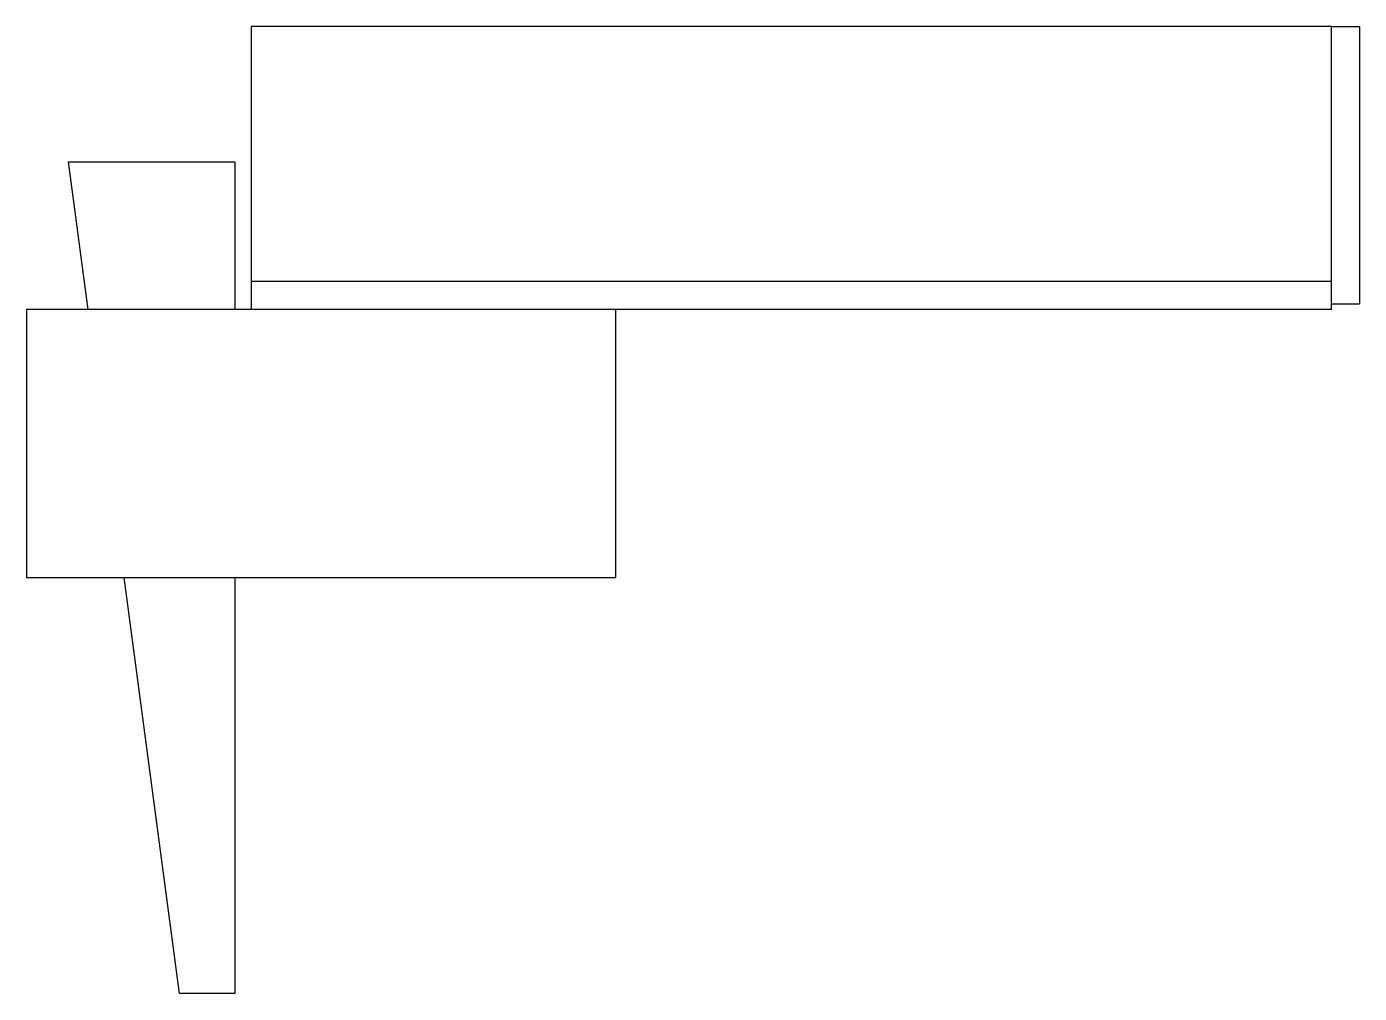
# Model space of a CAD drawing. Extents: x 0 to 241, y -75 to 99.
import ezdxf

# ---------------------------------------------------------------- set-up
doc = ezdxf.new("R2010")
doc.units = 0
doc.header["$MEASUREMENT"] = 0
doc.layers.get('0').update_dxf_attribs({"linetype": 'CONTINUOUS'})
doc.layers.add('KwikScaf Matrix', color=7, linetype='CONTINUOUS')

# ---------------------------------------------------------------- blocks, each defined once
blk = doc.blocks.new('2D SBB 1 Board')
at = {"color": 0, "extrusion": (0, 1, 3e-16)}
for p, q in [((235.55, 274.4), (40.55, 274.4)), ((40.55, 274.4), (40.55, 228.4)), ((235.55, 228.4), (235.55, 274.4)), ((235.55, 274.4), (240.55, 274.4)), ((240.55, 274.4), (240.55, 224.4)), ((7.58, 250), (37.58, 250)), ((11.12, 223.4), (7.58, 250)), ((37.58, 250), (37.58, 223.4)), ((235.55, 228.4), (40.55, 228.4)), ((40.55, 228.4), (40.55, 223.4)), ((235.55, 223.4), (235.55, 228.4)), ((235.55, 224.4), (240.55, 224.4)), ((40.55, 223.4), (0, 223.4)), ((0, 223.4), (0, 175)), ((235.55, 223.4), (40.55, 223.4)), ((106.35, 175), (106.35, 223.4)), ((0, 175), (106.35, 175)), ((27.58, 100), (17.58, 175)), ((37.58, 175), (37.58, 100)), ((37.58, 100), (27.58, 100))]:
    blk.add_line(p, q, dxfattribs=at)

msp = doc.modelspace()

# ---------------------------------------------------------------- block references
at = {"layer": 'KwikScaf Matrix'}
msp.add_blockref('2D SBB 1 Board', (0, -175), dxfattribs=at)

doc.saveas('drawing.dxf')
